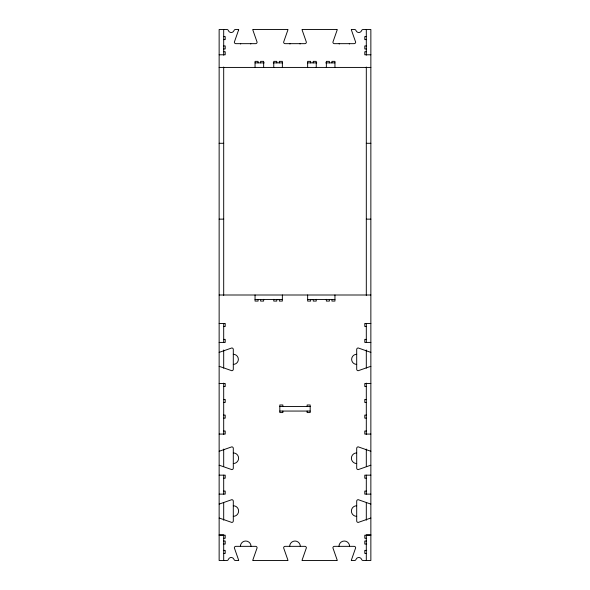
<?xml version="1.0" encoding="UTF-8"?>
<svg xmlns="http://www.w3.org/2000/svg" width="590" height="590" viewBox="0 0 590 590"><rect width="100%" height="100%" fill="white"/><g stroke="black" fill="none" stroke-linecap="round" stroke-linejoin="round"><path stroke-width="0.89" d="M223.691 36.58L225.21 36.58L225.21 39.611L223.477 39.611M366.309 36.58L364.79 36.58L364.79 39.611L366.523 39.611M223.411 45.939L225.21 45.939L225.21 48.97L223.691 48.97M366.589 45.939L364.79 45.939L364.79 48.97L366.309 48.97M223.691 51.75L225.21 51.75L225.21 54.789L219.141 54.789M366.309 51.75L364.79 51.75L364.79 54.789L370.859 54.789M255.05 62.879L264.276 62.879M273.251 62.879L282.359 62.879M307.641 62.879L316.749 62.879M325.724 62.879L334.95 62.879M219.141 67.43L370.859 67.43M219.141 143.289L223.691 143.289M366.309 143.289L370.859 143.289M219.141 219.141L223.691 219.141M366.309 219.141L370.859 219.141M219.141 295L370.859 295M255.05 299.55L282.359 299.55M307.641 299.55L334.95 299.55M219.141 323.445L225.21 323.445L225.21 326.484L223.691 326.484M370.859 323.445L364.79 323.445L364.79 326.484L366.309 326.484M223.691 339.375L225.21 339.375L225.21 342.414L219.141 342.414M366.309 339.375L364.79 339.375L364.79 342.414L370.859 342.414M219.141 383.5L225.21 383.5L225.21 386.531L223.691 386.531M370.859 383.5L364.79 383.5L364.79 386.531L366.309 386.531M223.691 399.43L225.21 399.43L225.21 402.461L223.411 402.461M366.309 399.43L364.79 399.43L364.79 402.461L366.589 402.461M279.83 406.51L310.17 406.51M279.83 411.06L310.17 411.06M223.411 415.109L225.21 415.109L225.21 418.14L223.691 418.14M366.589 415.109L364.79 415.109L364.79 418.14L366.309 418.14M223.691 431.039L225.21 431.039L225.21 434.07L219.141 434.07M366.309 431.039L364.79 431.039L364.79 434.07L370.859 434.07M219.141 475.156L225.21 475.156L225.21 478.195L223.691 478.195M370.859 475.156L364.79 475.156L364.79 478.195L366.309 478.195M223.691 491.087L225.21 491.087L225.21 494.125L219.141 494.125M366.309 491.087L364.79 491.087L364.79 494.125L370.859 494.125M219.141 534.85L223.691 534.85L223.691 560.5M370.859 534.85L366.309 534.85L366.309 560.5M219.141 535.211L225.21 535.211L225.21 538.25L223.691 538.25M370.859 535.211L364.79 535.211L364.79 538.25L366.309 538.25M223.691 541.03L225.21 541.03L225.21 544.061L223.315 544.061M366.309 541.03L364.79 541.03L364.79 544.061L366.685 544.061M223.315 550.381L225.21 550.381L225.21 553.42L223.691 553.42M366.685 550.381L364.79 550.381L364.79 553.42L366.309 553.42M366.309 29.5L366.309 55.165M366.309 67.046L366.309 295.376M366.309 323.445L366.309 342.414M366.309 349.981L366.309 368.131M366.309 383.124L366.309 434.454M366.309 449.086L366.309 466.594M366.309 475.156L366.309 494.125M366.309 502.687L366.309 520.196M334.95 67.43L334.95 61.36L331.919 61.36L331.919 62.879M334.95 295L334.95 301.07L331.919 301.07L331.919 299.55M329.39 62.879L329.39 61.36L326.351 61.36L326.351 67.43M329.39 299.55L329.39 301.07L326.351 301.07L326.351 299.337M316.24 67.43L316.24 61.36L313.209 61.36L313.209 62.879M316.24 299.337L316.24 301.07L313.209 301.07L313.209 299.55M310.679 62.879L310.679 61.36L307.641 61.36L307.641 67.43M310.679 299.55L310.679 301.07L307.641 301.07L307.641 295M307.139 406.51L307.139 404.991L310.17 404.991L310.17 412.58L307.139 412.58L307.139 411.06M282.861 406.51L282.861 404.991L279.83 404.991L279.83 412.58L282.861 412.58L282.861 411.06M282.359 67.43L282.359 61.36L279.321 61.36L279.321 62.879M282.359 295L282.359 301.07L279.321 301.07L279.321 299.55M276.791 62.879L276.791 61.36L273.76 61.36L273.76 67.43M276.791 299.55L276.791 301.07L273.76 301.07L273.76 299.337M263.649 67.43L263.649 61.36L260.61 61.36L260.61 62.879M263.649 299.337L263.649 301.07L260.61 301.07L260.61 299.55M258.081 62.879L258.081 61.36L255.05 61.36L255.05 67.43M258.081 299.55L258.081 301.07L255.05 301.07L255.05 295M223.691 29.5L223.691 55.165M223.691 67.046L223.691 295.376M223.691 323.445L223.691 342.414M223.691 349.981L223.691 368.131M223.691 383.124L223.691 434.454M223.691 449.086L223.691 466.594M223.691 475.156L223.691 494.125M223.691 502.687L223.691 520.196M370.859 352.296A1.519 1.519 0 0 1 370.424 352.237L358.211 347.96A1.519 1.519 0 0 0 356.699 349.479L356.699 369.2A1.519 1.519 0 0 0 358.211 370.719L370.424 366.449A1.519 1.519 0 0 1 370.859 366.383M356.699 364.399A5.059 5.059 0 0 1 351.64 359.34A5.059 5.059 0 0 1 356.699 354.28M219.141 366.383A1.519 1.519 0 0 1 219.576 366.449L231.789 370.719A1.519 1.519 0 0 0 233.301 369.2L233.301 349.479A1.519 1.519 0 0 0 231.789 347.96L219.576 352.237A1.519 1.519 0 0 1 219.141 352.296M233.301 354.28A5.059 5.059 0 0 1 238.36 359.34A5.059 5.059 0 0 1 233.301 364.399M338.97 546.34A5.31 5.31 0 0 1 344.28 541.03A5.31 5.31 0 0 1 349.59 546.34M289.69 546.34A5.31 5.31 0 0 1 295 541.03A5.31 5.31 0 0 1 300.31 546.34M240.41 546.34A5.31 5.31 0 0 1 245.72 541.03A5.31 5.31 0 0 1 251.03 546.34M370.859 518.094A1.519 1.519 0 0 0 370.424 518.16L358.211 522.43A1.519 1.519 0 0 1 356.699 520.918L356.699 501.19A1.519 1.519 0 0 1 358.211 499.678L370.424 503.949A1.519 1.519 0 0 0 370.859 504.015M356.699 516.361A5.31 5.31 0 0 1 351.389 511.051A5.31 5.31 0 0 1 356.699 505.741M370.859 465.274A1.519 1.519 0 0 0 370.424 465.333L358.211 469.611A1.519 1.519 0 0 1 356.699 468.091L356.699 448.371A1.519 1.519 0 0 1 358.211 446.851L370.424 451.129A1.519 1.519 0 0 0 370.859 451.188M356.699 463.541A5.31 5.31 0 0 1 351.389 458.231A5.31 5.31 0 0 1 356.699 452.921M219.141 451.188A1.519 1.519 0 0 0 219.576 451.129L231.789 446.851A1.519 1.519 0 0 1 233.301 448.371L233.301 468.091A1.519 1.519 0 0 1 231.789 469.611L219.576 465.333A1.519 1.519 0 0 0 219.141 465.274M233.301 452.921A5.31 5.31 0 0 1 238.611 458.231A5.31 5.31 0 0 1 233.301 463.541M219.141 504.015A1.519 1.519 0 0 0 219.576 503.949L231.789 499.678A1.519 1.519 0 0 1 233.301 501.19L233.301 520.918A1.519 1.519 0 0 1 231.789 522.43L219.576 518.16A1.519 1.519 0 0 0 219.141 518.094M233.301 505.741A5.31 5.31 0 0 1 238.611 511.051A5.31 5.31 0 0 1 233.301 516.361M250.772 43.66A5.059 5.059 0 0 1 250.765 44.029M240.676 44.029A5.059 5.059 0 0 1 240.661 43.66M300.059 43.66A5.059 5.059 0 0 1 300.045 44.029M289.956 44.029A5.059 5.059 0 0 1 289.941 43.66M349.339 43.66A5.059 5.059 0 0 1 349.324 44.029M339.235 44.029A5.059 5.059 0 0 1 339.228 43.66M238.611 29.935L234.341 42.141A1.519 1.519 0 0 0 235.86 43.66L255.581 43.66A1.519 1.519 0 0 0 257.1 42.141L252.822 29.935A1.519 1.519 0 0 1 252.763 29.5L287.957 29.5A1.519 1.519 0 0 1 287.898 29.935L283.62 42.141A1.519 1.519 0 0 0 285.14 43.66L304.86 43.66A1.519 1.519 0 0 0 306.38 42.141L302.11 29.935A1.519 1.519 0 0 1 302.043 29.5L337.237 29.5A1.519 1.519 0 0 1 337.178 29.935L332.9 42.141A1.519 1.519 0 0 0 334.419 43.66L354.14 43.66A1.519 1.519 0 0 0 355.659 42.141L351.389 29.935A1.519 1.519 0 0 1 351.323 29.5L354.524 29.5A1.519 1.519 0 0 1 355.954 30.51A3.031 3.031 0 0 0 361.677 30.51A1.519 1.519 0 0 1 363.108 29.5L370.859 29.5L370.859 560.5L363.108 560.5A1.519 1.519 0 0 1 361.677 559.49A3.031 3.031 0 0 0 355.954 559.49A1.519 1.519 0 0 1 354.524 560.5L351.323 560.5A1.519 1.519 0 0 1 351.389 560.065L355.659 547.859A1.519 1.519 0 0 0 354.14 546.34L334.419 546.34A1.519 1.519 0 0 0 332.9 547.859L337.178 560.065A1.519 1.519 0 0 1 337.237 560.5L302.043 560.5A1.519 1.519 0 0 1 302.11 560.065L306.38 547.859A1.519 1.519 0 0 0 304.86 546.34L285.14 546.34A1.519 1.519 0 0 0 283.62 547.859L287.898 560.065A1.519 1.519 0 0 1 287.957 560.5L252.763 560.5A1.519 1.519 0 0 1 252.822 560.065L257.1 547.859A1.519 1.519 0 0 0 255.581 546.34L235.86 546.34A1.519 1.519 0 0 0 234.341 547.859L238.611 560.065A1.519 1.519 0 0 1 238.677 560.5L235.476 560.5A1.519 1.519 0 0 1 234.046 559.49A3.031 3.031 0 0 0 228.323 559.49A1.519 1.519 0 0 1 226.892 560.5L219.141 560.5L219.141 29.5L226.892 29.5A1.519 1.519 0 0 1 228.323 30.51A3.031 3.031 0 0 0 234.046 30.51A1.519 1.519 0 0 1 235.476 29.5L238.677 29.5A1.519 1.519 0 0 1 238.611 29.935"/></g></svg>
